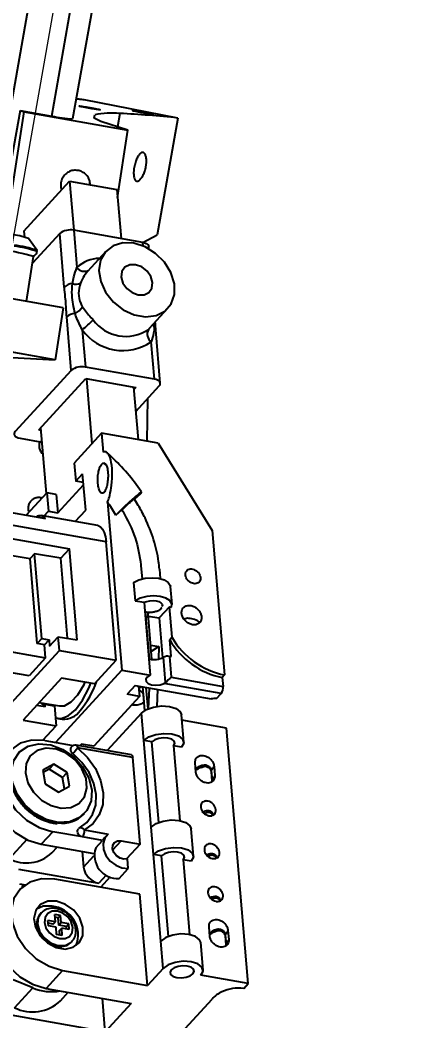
# Model space of a CAD drawing. Header units: millimetres. Extents: x -294 to 2792, y 5 to 1659.
# Drawn here: x 2332.6 to 2369.1, y 809.3 to 904.5 of the extents above; entities that cross this region are included whole.
import ezdxf

# ---------------------------------------------------------------- set-up
doc = ezdxf.new("R2010")
doc.units = ezdxf.units.MM
doc.layers.get('0').update_dxf_attribs({"lineweight": 18})
doc.styles.get("Standard").update_dxf_attribs({"font": 'txt.shx'})
doc.dimstyles.new('ISO-25', dxfattribs={"dimtxt": 2.5, "dimasz": 2.5, "dimexe": 1.25, "dimexo": 0.625, "dimtad": 1, "dimtxsty": 'Standard', "dimcen": 2.5, "dimdle": 5, "dimadec": 0, "dimazin": 0, "dimtfac": 1, "dimtmove": 0, "dimatfit": 3, "dimfxl": 1, "dimarcsym": 0})

# ---------------------------------------------------------------- blocks, each defined once
blk = doc.blocks.new('*X11')
for points in [[(2253.221, 1111.43), (2254.388, 1111.224), (2254.422, 1114.829)], [(2188.224, 742.813), (2189.391, 742.607), (2188.19, 739.208)]]:
    blk.add_hatch(color=0).paths.add_polyline_path(points, flags=0)
at = {"color": 0, "lineweight": -2}
for p, q in [((2368.147, 1094.776), (2253.437, 1115.003)), ((2253.804, 1111.327), (2221.935, 930.584)), ((2188.807, 742.71), (2220.677, 923.453)), ((2301.915, 719.156), (2187.205, 739.382))]:
    blk.add_line(p, q, dxfattribs=at)
at = {"color": 0, "insert": (2221.306, 927.019), "char_height": 3.5, "width": 23.5, "attachment_point": 5}
blk.add_mtext('381,42', dxfattribs=at)

msp = doc.modelspace()

# ---------------------------------------------------------------- linework, layer by layer
at = {"color": 1}
msp.add_line((2302.9, 718.98), (2362.099, 1054.718), dxfattribs=at)
at = {"color": 7, "linetype": 'Continuous', "lineweight": 25}
for p, q in [((2333.737, 907.842), (2330.093, 887.175)), ((2335.594, 895.338), (2337.677, 907.147)), ((2339.659, 906.874), (2337.577, 895.064)), ((2347.576, 895.15), (2338.678, 896.879)), ((2332.582, 895.869), (2331.003, 887.015)), ((2331.189, 884.171), (2332.983, 895.739)), ((2332.582, 895.869), (2332.983, 895.739)), ((2332.582, 895.869), (2335.594, 895.338)), ((2332.983, 895.739), (2342.831, 894.003)), ((2339.622, 895.146), (2339.676, 895.454)), ((2342.049, 895.588), (2341.827, 894.328)), ((2340.26, 894.836), (2339.622, 895.146)), ((2342.831, 894.003), (2340.26, 894.836)), ((2347.576, 895.15), (2345.617, 884.037)), ((2341.839, 887.605), (2342.831, 894.003)), ((2332.95, 884.415), (2337.284, 889.15)), ((2337.284, 889.15), (2337.679, 884.486)), ((2337.284, 889.15), (2341.775, 888.362)), ((2341.775, 888.362), (2342.17, 883.699)), ((2332.95, 884.415), (2333, 883.823)), ((2336.348, 884.17), (2333.768, 881.352)), ((2336.779, 879.089), (2336.348, 884.17)), ((2337.679, 884.486), (2337.979, 880.948)), ((2344.236, 883.336), (2337.679, 884.486)), ((2344.239, 883.336), (2345.617, 884.037)), ((2334.205, 882.565), (2333.37, 883.703)), ((2344.266, 882.988), (2344.236, 883.336)), ((2344.819, 882.718), (2344.8, 882.947)), ((2333.205, 877.72), (2333.869, 882.002)), ((2334.192, 882.458), (2334.207, 882.556)), ((2340.725, 882.48), (2338.977, 880.57)), ((2336.677, 877.111), (2331.287, 878.056)), ((2336.677, 877.111), (2335.911, 872.175)), ((2337.45, 871.171), (2337.019, 876.253)), ((2344.878, 875.169), (2346.626, 877.078)), ((2345.325, 875.656), (2345.323, 875.26)), ((2338.482, 875.025), (2338.782, 871.487)), ((2344.766, 875.056), (2344.86, 875.184)), ((2345.902, 869.948), (2345.471, 875.03)), ((2345.339, 870.337), (2345.039, 873.875)), ((2335.911, 872.175), (2330.522, 873.12)), ((2331.791, 872.407), (2335.911, 872.175)), ((2345.339, 870.337), (2338.782, 871.487)), ((2337.45, 871.171), (2332.12, 865.348)), ((2334.35, 865.506), (2338.813, 870.383)), ((2338.813, 870.383), (2343.574, 869.548)), ((2338.876, 870.372), (2339.4, 864.193)), ((2343.367, 869.584), (2343.79, 864.594)), ((2343.574, 869.548), (2343.387, 869.344)), ((2343.564, 867.259), (2345.803, 869.706)), ((2344.683, 868.482), (2344.621, 864.449)), ((2334.536, 865.71), (2335.066, 859.459)), ((2334.556, 865.47), (2334.35, 865.506)), ((2340.323, 865.202), (2337.723, 862.362)), ((2340.323, 865.202), (2340.476, 863.4)), ((2345.712, 864.257), (2340.323, 865.202)), ((2332.585, 864.717), (2334.651, 864.354)), ((2345.712, 864.257), (2350.84, 855.965)), ((2337.723, 862.362), (2337.87, 860.629)), ((2340.819, 862.12), (2340.562, 862.382)), ((2340.565, 862.351), (2340.566, 862.34)), ((2337.87, 860.629), (2338.52, 861.339)), ((2338.814, 857.872), (2338.52, 861.339)), ((2336.168, 857.63), (2338.608, 860.296)), ((2338.591, 860.502), (2337.87, 860.629)), ((2335.123, 859.521), (2333.178, 857.396)), ((2335.123, 859.521), (2335.27, 857.788)), ((2336.021, 859.363), (2335.123, 859.521)), ((2336.021, 859.363), (2336.168, 857.63)), ((2343.443, 858.931), (2344.016, 859.424)), ((2324.214, 858.968), (2334.993, 857.078)), ((2340.879, 858.646), (2342.234, 842.671)), ((2343.807, 858.343), (2343.443, 858.931)), ((2340.756, 854.882), (2322.805, 858.03)), ((2339.974, 856.416), (2334.585, 857.362)), ((2334.839, 857.317), (2335.27, 857.788)), ((2335.27, 857.788), (2336.168, 857.63)), ((2337.826, 856.793), (2338.814, 857.872)), ((2341.68, 857.416), (2342.262, 857.916)), ((2342.262, 857.916), (2342.33, 857.802)), ((2322.901, 856.733), (2337.273, 854.212)), ((2321.645, 855.36), (2333.53, 853.275)), ((2350.84, 855.965), (2352.005, 842.22)), ((2341.711, 843.616), (2340.756, 854.882)), ((2333.963, 853.749), (2333.53, 853.275)), ((2336.45, 853.313), (2333.963, 853.749)), ((2334.648, 845.675), (2333.963, 853.749)), ((2336.45, 853.313), (2337.273, 854.212)), ((2338.008, 845.546), (2337.273, 854.212)), ((2334.215, 845.202), (2333.53, 853.275)), ((2337.095, 845.706), (2336.45, 853.313)), ((2344.057, 852.684), (2344.065, 852.594)), ((2344.065, 852.594), (2344.17, 851.351)), ((2345.825, 852.285), (2345.901, 851.384)), ((2343.352, 851.012), (2343.499, 849.278)), ((2347.015, 848.906), (2346.868, 850.639)), ((2343.499, 849.278), (2344.359, 849.128)), ((2344.359, 849.128), (2344.395, 848.694)), ((2344.395, 848.694), (2344.946, 842.195)), ((2346.766, 848.706), (2345.791, 847.64)), ((2346.09, 848.716), (2346.119, 848.819)), ((2346.766, 848.706), (2346.978, 848.668)), ((2347.012, 845.798), (2346.766, 848.706)), ((2344.471, 847.806), (2344.521, 847.794)), ((2344.521, 847.794), (2344.484, 848.228)), ((2344.867, 843.721), (2344.521, 847.794)), ((2344.775, 847.605), (2344.738, 848.039)), ((2344.757, 847.822), (2345.791, 847.64)), ((2345.791, 847.64), (2346.111, 843.859)), ((2345.107, 843.687), (2344.775, 847.605)), ((2349.735, 847.259), (2349.708, 847.286)), ((2335.388, 844.961), (2336.211, 845.861)), ((2336.322, 844.561), (2336.211, 845.861)), ((2336.211, 845.861), (2338.008, 845.546)), ((2347.012, 845.798), (2346.795, 845.561)), ((2325.129, 845.573), (2335.01, 843.84)), ((2334.648, 845.675), (2334.215, 845.202)), ((2334.904, 845.081), (2334.215, 845.202)), ((2334.648, 845.675), (2335.338, 845.554)), ((2334.904, 845.081), (2335.338, 845.554)), ((2335.01, 843.84), (2334.904, 845.081)), ((2335.338, 845.554), (2335.388, 844.961)), ((2344.992, 845.048), (2345.773, 844.919)), ((2345.773, 844.919), (2345.042, 844.461)), ((2345.773, 844.919), (2345.729, 843.731)), ((2346.931, 843.962), (2346.795, 845.561)), ((2333.45, 842.135), (2323.569, 843.868)), ((2328.791, 836.334), (2336.322, 844.561)), ((2335.01, 843.84), (2333.45, 842.135)), ((2336.322, 844.561), (2341.711, 843.616)), ((2346.398, 841.498), (2346.194, 843.903)), ((2346.769, 843.991), (2346.938, 841.998)), ((2346.769, 843.991), (2346.931, 843.962)), ((2339.653, 841.368), (2341.711, 843.616)), ((2344.952, 843.703), (2344.951, 843.703)), ((2336.509, 841.919), (2332.867, 837.939)), ((2342.234, 842.671), (2335.956, 835.812)), ((2339.653, 841.368), (2336.509, 841.919)), ((2342.234, 842.671), (2344.946, 842.195)), ((2346.938, 841.998), (2351.861, 841.134)), ((2352.005, 842.22), (2351.789, 841.983)), ((2351.789, 841.983), (2351.861, 841.134)), ((2343.504, 841.211), (2342.746, 840.383)), ((2343.504, 841.211), (2350.732, 839.944)), ((2343.831, 841.154), (2343.913, 840.178)), ((2343.845, 840.989), (2343.943, 840.971)), ((2344.072, 841.112), (2343.943, 840.971)), ((2344.433, 838.848), (2344.244, 841.082)), ((2344.53, 841.031), (2344.703, 838.988)), ((2344.83, 840.979), (2344.756, 839.01)), ((2346.273, 841.413), (2346.398, 841.498)), ((2351.681, 840.464), (2346.273, 841.413)), ((2343.913, 840.178), (2339.58, 835.443)), ((2343.913, 840.178), (2342.746, 840.383)), ((2344.356, 839.68), (2344.293, 840.425)), ((2345.621, 840.84), (2345.56, 839.228)), ((2351.247, 839.991), (2351.681, 840.464)), ((2334.973, 839.19), (2334.145, 839.335)), ((2334.399, 839.614), (2336.331, 839.275)), ((2334.973, 839.19), (2334.548, 839.588)), ((2334.953, 839.427), (2334.812, 839.541)), ((2334.973, 839.19), (2334.953, 839.427)), ((2335.851, 839.269), (2334.953, 839.427)), ((2335.71, 839.384), (2335.851, 839.269)), ((2335.851, 839.269), (2336.01, 837.388)), ((2344.112, 838.591), (2340.856, 835.034)), ((2344.333, 835.991), (2344.112, 838.591)), ((2348.122, 835.845), (2347.902, 838.445)), ((2332.867, 837.939), (2336.01, 837.388)), ((2334.757, 836.019), (2336.01, 837.388)), ((2336.124, 838.093), (2336.573, 838.014)), ((2352.196, 837.173), (2347.946, 837.919)), ((2354.254, 812.908), (2352.196, 837.173)), ((2334.949, 835.989), (2337.632, 835.518)), ((2343.156, 834.63), (2337.912, 835.55)), ((2343.286, 834.374), (2338.043, 835.294)), ((2338.412, 835.648), (2338.265, 835.488)), ((2339.58, 835.443), (2338.412, 835.648)), ((2345.031, 827.759), (2344.333, 835.991)), ((2345.096, 835.858), (2344.333, 835.991)), ((2345.745, 828.206), (2345.096, 835.858)), ((2347.162, 835.495), (2347.766, 828.377)), ((2347.926, 835.361), (2347.162, 835.495)), ((2343.984, 826.142), (2343.286, 834.374)), ((2335.783, 833.73), (2334.741, 833.178)), ((2335.35, 833.256), (2335.783, 833.73)), ((2337.051, 832.965), (2335.783, 833.73)), ((2349.277, 832.99), (2349.204, 833.857)), ((2349.254, 833.261), (2349.532, 833.496)), ((2351, 833.542), (2351.074, 832.675)), ((2334.741, 833.178), (2334.968, 831.862)), ((2335.35, 833.256), (2334.78, 832.954)), ((2336.618, 832.491), (2335.35, 833.256)), ((2336.618, 832.491), (2337.051, 832.965)), ((2336.806, 831.399), (2336.618, 832.491)), ((2337.278, 831.648), (2337.051, 832.965)), ((2350.722, 833.015), (2350.795, 832.149)), ((2350.743, 833.101), (2350.817, 832.234)), ((2334.968, 831.862), (2336.236, 831.097)), ((2336.236, 831.097), (2337.278, 831.648)), ((2338.668, 829.023), (2338.711, 829.07)), ((2345.251, 825.159), (2345.031, 827.759)), ((2335.684, 827.323), (2334.6, 826.139)), ((2338.524, 826.825), (2335.684, 827.323)), ((2340.415, 826.493), (2338.524, 826.825)), ((2338.704, 827.495), (2340.963, 827.098)), ((2340.786, 826.94), (2340.761, 826.913)), ((2349.041, 825.013), (2348.82, 827.612)), ((2333.232, 826.577), (2331.564, 824.755)), ((2334.6, 826.139), (2339.601, 825.262)), ((2335.602, 825.303), (2336.123, 825.872)), ((2339.765, 825.783), (2340.415, 826.493)), ((2341.392, 825.587), (2342.188, 826.457)), ((2342.188, 826.457), (2343.984, 826.142)), ((2343.984, 826.142), (2342.697, 824.735)), ((2338.485, 825.458), (2338.611, 823.969)), ((2338.611, 823.969), (2339.593, 825.042)), ((2342.001, 824.841), (2342.235, 824.8)), ((2342.235, 824.8), (2342.196, 824.758)), ((2345.949, 816.926), (2345.251, 825.159)), ((2346.015, 825.025), (2345.251, 825.159)), ((2346.664, 817.373), (2346.015, 825.025)), ((2342.853, 823.833), (2342.774, 824.761)), ((2348.081, 824.663), (2348.684, 817.544)), ((2348.844, 824.529), (2348.081, 824.663)), ((2332.433, 823.772), (2340.068, 822.433)), ((2340.773, 823.203), (2340.068, 822.433)), ((2341.132, 823.026), (2340.228, 822.037)), ((2341.986, 822.886), (2342.853, 823.833)), ((2332.539, 822.379), (2333.068, 822.287)), ((2332.834, 822.328), (2332.788, 822.069)), ((2332.893, 822.157), (2332.899, 822.316)), ((2343.962, 821.382), (2335.878, 822.8)), ((2344.696, 812.716), (2343.962, 821.382)), ((2336.434, 819.373), (2335.895, 819.468)), ((2335.954, 818.774), (2335.895, 819.468)), ((2336.217, 819.136), (2335.918, 819.189)), ((2336.217, 819.136), (2336.434, 819.373)), ((2336.276, 818.443), (2336.217, 819.136)), ((2336.492, 818.68), (2336.434, 819.373)), ((2335.954, 818.774), (2335.235, 818.9)), ((2335.279, 818.38), (2335.235, 818.9)), ((2335.737, 818.538), (2335.259, 818.622)), ((2335.998, 818.254), (2335.279, 818.38)), ((2335.737, 818.538), (2335.954, 818.774)), ((2336.056, 817.561), (2335.998, 818.254)), ((2336.276, 818.443), (2336.492, 818.68)), ((2336.994, 818.317), (2336.276, 818.443)), ((2336.32, 817.923), (2336.537, 818.16)), ((2337.211, 818.554), (2336.492, 818.68)), ((2336.595, 817.467), (2336.537, 818.16)), ((2337.255, 818.034), (2336.537, 818.16)), ((2336.994, 818.317), (2337.211, 818.554)), ((2337.015, 818.076), (2336.994, 818.317)), ((2337.255, 818.034), (2337.211, 818.554)), ((2350.6, 817.391), (2350.526, 818.258)), ((2336.595, 817.467), (2336.056, 817.561)), ((2336.355, 817.509), (2336.32, 817.923)), ((2350.577, 817.662), (2350.854, 817.897)), ((2351.087, 817.861), (2351.094, 817.864)), ((2352.044, 817.416), (2352.118, 816.55)), ((2352.066, 817.501), (2352.14, 816.635)), ((2352.323, 817.942), (2352.396, 817.076)), ((2346.17, 814.326), (2345.949, 816.926)), ((2349.959, 814.18), (2349.739, 816.78)), ((2346.17, 814.326), (2344.696, 812.716)), ((2336.612, 814.134), (2335.052, 812.43)), ((2336.612, 814.134), (2344.696, 812.716)), ((2354.254, 812.908), (2349.763, 813.696)), ((2333.783, 812.494), (2331.927, 813.233)), ((2332.05, 810.6), (2333.783, 812.494)), ((2335.052, 812.43), (2343.136, 811.012)), ((2353.821, 812.435), (2354.254, 812.908)), ((2336.423, 811.256), (2337.159, 812.06)), ((2340.666, 808.313), (2340.397, 811.492)), ((2343.136, 811.012), (2340.666, 808.313)), ((2347.17, 807.447), (2350.811, 811.425)), ((2341.564, 808.156), (2329.812, 810.217))]:
    msp.add_line(p, q, dxfattribs=at)
for points in [[(2343.262, 895.866), (2343.254, 895.862), (2343.345, 895.834), (2343.536, 895.79), (2343.806, 895.735), (2344.123, 895.676), (2344.453, 895.618), (2344.759, 895.569), (2345.005, 895.535), (2345.164, 895.518), (2345.218, 895.521), (2345.161, 895.543), (2345, 895.583), (2344.752, 895.635), (2344.445, 895.694), (2344.24, 895.731)], [(2343.382, 883.246), (2342.336, 883.277), (2341.409, 882.998), (2340.683, 882.433), (2340.224, 881.632), (2340.071, 880.667), (2340.238, 879.622), (2340.711, 878.592), (2341.447, 877.667), (2342.382, 876.929), (2343.431, 876.445), (2344.502, 876.257), (2345.499, 876.383), (2346.335, 876.809), (2346.934, 877.5), (2347.244, 878.393), (2347.237, 879.41), (2346.913, 880.459), (2346.302, 881.448), (2345.457, 882.288), (2344.454, 882.906), (2343.382, 883.246)], [(2344.236, 883.336), (2344.403, 883.297), (2344.547, 883.24), (2344.662, 883.169), (2344.745, 883.086), (2344.791, 882.995), (2344.8, 882.947)], [(2343.555, 881.209), (2342.997, 881.2), (2342.542, 880.974), (2342.26, 880.566), (2342.194, 880.039), (2342.353, 879.472), (2342.714, 878.952), (2343.221, 878.558), (2343.797, 878.349), (2344.355, 878.359), (2344.809, 878.584), (2345.091, 878.992), (2345.158, 879.519), (2344.999, 880.086), (2344.638, 880.606), (2344.131, 881.001), (2343.555, 881.209)], [(2345.803, 869.706), (2345.871, 869.802), (2345.901, 869.899), (2345.893, 869.996), (2345.847, 870.087), (2345.765, 870.17), (2345.649, 870.241), (2345.506, 870.297), (2345.339, 870.337)], [(2332.12, 865.348), (2332.052, 865.252), (2332.022, 865.155), (2332.03, 865.058), (2332.076, 864.967), (2332.159, 864.884), (2332.274, 864.813), (2332.418, 864.757), (2332.585, 864.717)], [(2339.974, 856.416), (2339.995, 856.412), (2340.219, 856.304), (2340.414, 856.087), (2340.572, 855.769), (2340.688, 855.362), (2340.756, 854.882)], [(2343.352, 851.012), (2343.851, 851.254), (2344.46, 851.411), (2345.114, 851.468), (2345.742, 851.417), (2346.276, 851.264), (2346.66, 851.025), (2346.852, 850.727), (2346.868, 850.639)], [(2346.978, 848.668), (2346.999, 848.994), (2346.807, 849.292), (2346.423, 849.531), (2345.889, 849.684), (2345.261, 849.735), (2344.607, 849.678), (2343.998, 849.52), (2343.499, 849.278)], [(2344.359, 849.128), (2344.62, 849.217), (2344.913, 849.271), (2345.213, 849.285), (2345.499, 849.257), (2345.749, 849.191), (2345.944, 849.09), (2346.071, 848.963), (2346.119, 848.819)], [(2344.484, 848.228), (2344.562, 848.206), (2344.627, 848.177), (2344.679, 848.142), (2344.716, 848.101), (2344.735, 848.057), (2344.738, 848.038)], [(2344.521, 847.794), (2344.598, 847.773), (2344.664, 847.744), (2344.716, 847.708), (2344.753, 847.668), (2344.772, 847.623), (2344.775, 847.605)], [(2344.946, 842.195), (2344.663, 842.018), (2344.523, 841.808), (2344.549, 841.598), (2344.736, 841.419), (2345.056, 841.298), (2345.461, 841.255), (2345.888, 841.295), (2346.273, 841.413)], [(2335.947, 838.138), (2336.48, 838.084), (2337.16, 838.336), (2337.848, 838.921), (2338.51, 839.811), (2339.113, 840.96), (2339.31, 841.428)], [(2336.331, 839.275), (2336.804, 839.303), (2337.441, 839.657), (2338.071, 840.345), (2338.655, 841.325), (2338.751, 841.526)], [(2344.112, 838.591), (2344.581, 838.93), (2345.251, 839.169), (2346.022, 839.272), (2346.776, 839.223), (2347.397, 839.03), (2347.792, 838.723), (2347.902, 838.445)], [(2344.333, 835.991), (2344.801, 836.33), (2345.472, 836.569), (2346.243, 836.672), (2346.996, 836.623), (2347.618, 836.431), (2348.012, 836.123), (2348.121, 835.748), (2347.926, 835.361)], [(2347.162, 835.495), (2347.274, 835.717), (2347.212, 835.933), (2346.985, 836.11), (2346.628, 836.221), (2346.194, 836.249), (2345.751, 836.189), (2345.366, 836.052), (2345.096, 835.858)], [(2334.949, 835.989), (2333.698, 836.035), (2332.579, 835.727), (2331.681, 835.089), (2331.078, 834.172), (2330.818, 833.052), (2330.923, 831.819), (2331.384, 830.572), (2332.163, 829.413), (2333.197, 828.436), (2334.403, 827.72), (2335.684, 827.323)], [(2336.217, 828.213), (2335.076, 828.481), (2333.979, 829.057), (2333.024, 829.888), (2332.295, 830.903), (2331.859, 832.009), (2331.752, 833.109), (2331.985, 834.105), (2332.538, 834.909), (2333.36, 835.449), (2334.379, 835.677), (2335.505, 835.573), (2336.637, 835.147), (2337.675, 834.435), (2338.526, 833.502), (2339.115, 832.429), (2339.39, 831.314), (2339.326, 830.254), (2338.928, 829.343), (2338.233, 828.664), (2337.302, 828.275), (2336.217, 828.213)], [(2336.5, 829.563), (2337.411, 829.631), (2338.17, 830), (2338.695, 830.631), (2338.929, 831.455), (2338.847, 832.383), (2338.457, 833.314), (2337.802, 834.148), (2336.953, 834.793), (2336.001, 835.181), (2335.051, 835.268), (2334.204, 835.047), (2333.553, 834.54), (2333.168, 833.802), (2333.091, 832.914), (2333.331, 831.972), (2333.86, 831.077), (2334.623, 830.328), (2335.536, 829.804), (2336.5, 829.563)], [(2337.912, 835.55), (2337.916, 835.549), (2337.953, 835.531), (2337.986, 835.495), (2338.012, 835.442), (2338.031, 835.374), (2338.043, 835.294)], [(2338.043, 835.294), (2338.985, 834.378), (2339.731, 833.321), (2340.236, 832.182), (2340.473, 831.026), (2340.428, 829.92), (2340.103, 828.926), (2339.517, 828.102), (2338.704, 827.495)], [(2338.199, 827.658), (2338.938, 828.21), (2339.471, 828.959), (2339.766, 829.862), (2339.807, 830.868), (2339.592, 831.919), (2339.132, 832.954), (2338.455, 833.916), (2337.598, 834.748)], [(2343.156, 834.63), (2343.159, 834.63), (2343.197, 834.612), (2343.229, 834.575), (2343.256, 834.522), (2343.275, 834.454), (2343.286, 834.374)], [(2330.545, 833.848), (2329.995, 832.989), (2329.735, 831.868), (2329.84, 830.635), (2330.3, 829.389), (2331.079, 828.23), (2332.114, 827.253), (2333.32, 826.536), (2334.6, 826.139)], [(2350.743, 833.101), (2350.722, 833.041), (2350.722, 833.015)], [(2350.817, 832.234), (2350.795, 832.174), (2350.795, 832.149)], [(2338.252, 827.699), (2338.304, 827.718), (2338.368, 827.722), (2338.437, 827.708), (2338.507, 827.677), (2338.577, 827.63), (2338.644, 827.568), (2338.704, 827.495)], [(2345.031, 827.759), (2345.499, 828.097), (2346.17, 828.336), (2346.941, 828.439), (2347.694, 828.39), (2348.316, 828.198), (2348.711, 827.89), (2348.82, 827.612)], [(2338.524, 826.825), (2338.383, 826.87), (2338.252, 826.955), (2338.144, 827.069), (2338.07, 827.202), (2338.038, 827.341), (2338.05, 827.471), (2338.106, 827.58), (2338.118, 827.595)], [(2340.963, 827.098), (2340.625, 826.717), (2340.468, 826.211), (2340.509, 825.636), (2340.743, 825.056), (2341.146, 824.535), (2341.671, 824.131), (2342.262, 823.888), (2342.853, 823.833)], [(2342.774, 824.761), (2342.439, 824.711), (2342.074, 824.805), (2341.74, 825.027), (2341.492, 825.342), (2341.369, 825.697), (2341.392, 826.034), (2341.558, 826.299), (2341.838, 826.448), (2342.188, 826.457)], [(2345.251, 825.159), (2345.72, 825.497), (2346.39, 825.736), (2347.161, 825.839), (2347.915, 825.791), (2348.536, 825.598), (2348.931, 825.29), (2349.039, 824.915), (2348.844, 824.529)], [(2348.081, 824.663), (2348.193, 824.885), (2348.131, 825.101), (2347.904, 825.277), (2347.546, 825.388), (2347.113, 825.416), (2346.67, 825.357), (2346.284, 825.219), (2346.015, 825.025)], [(2335.878, 822.8), (2334.627, 822.847), (2333.508, 822.538), (2332.61, 821.9), (2332.007, 820.984), (2331.747, 819.863), (2331.852, 818.63), (2332.312, 817.384), (2333.091, 816.225), (2334.126, 815.248), (2335.332, 814.531), (2336.612, 814.134)], [(2330.997, 820.139), (2330.447, 819.279), (2330.187, 818.159), (2330.292, 816.926), (2330.752, 815.679), (2331.531, 814.52), (2332.566, 813.543), (2333.772, 812.827), (2335.052, 812.43)], [(2336.054, 820.72), (2335.223, 820.716), (2334.531, 820.408), (2334.069, 819.838), (2333.902, 819.083), (2334.051, 818.244), (2334.496, 817.436), (2335.178, 816.767), (2336.004, 816.328), (2336.862, 816.177), (2337.637, 816.336), (2338.224, 816.782), (2338.544, 817.457), (2338.553, 818.267), (2338.25, 819.105), (2337.677, 819.856), (2336.911, 820.42), (2336.054, 820.72)], [(2335.621, 820.247), (2334.79, 820.243), (2334.135, 819.963)], [(2334.576, 819.605), (2334.312, 819.185), (2334.232, 818.545), (2334.425, 817.858), (2334.862, 817.228), (2335.477, 816.75), (2336.175, 816.497), (2336.852, 816.509), (2337.403, 816.782), (2337.543, 816.925)], [(2336.135, 819.767), (2335.628, 819.759), (2335.214, 819.553), (2334.958, 819.183), (2334.898, 818.703), (2335.042, 818.188), (2335.37, 817.715), (2335.831, 817.357), (2336.355, 817.167), (2336.862, 817.176), (2337.276, 817.381), (2337.532, 817.751), (2337.592, 818.231), (2337.448, 818.746), (2337.12, 819.219), (2336.659, 819.578), (2336.135, 819.767)], [(2349.739, 816.78), (2349.629, 817.058), (2349.234, 817.365), (2348.613, 817.558), (2347.859, 817.606), (2347.088, 817.503), (2346.418, 817.264), (2345.949, 816.926)], [(2352.066, 817.501), (2352.045, 817.442), (2352.044, 817.416)], [(2352.14, 816.635), (2352.118, 816.575), (2352.118, 816.55)], [(2349.763, 813.696), (2349.958, 814.082), (2349.849, 814.458), (2349.454, 814.765), (2348.833, 814.958), (2348.08, 815.006), (2347.309, 814.903), (2346.638, 814.664), (2346.17, 814.326)], [(2347.468, 813.467), (2347.901, 813.439), (2348.344, 813.498), (2348.73, 813.635), (2348.999, 813.83), (2349.111, 814.052), (2349.049, 814.268), (2348.822, 814.445), (2348.465, 814.555), (2348.031, 814.583), (2347.588, 814.524), (2347.203, 814.387), (2346.933, 814.192), (2346.821, 813.97), (2346.883, 813.754), (2347.111, 813.577), (2347.468, 813.467)]]:
    msp.add_lwpolyline(points, dxfattribs=at)
for centre, radius, start, end in [((2338.413, 908.447), 13.408, 257.86591, 266.42624), ((2341.264, 888.412), 7.219, 83.75472, 102.70196), ((2337.745, 806.3), 89.392, 83.68617, 87.24034), ((2331.114, 877.623), 6.485, 69.63879, 84.67644), ((2337.348, 882.92), 1.601, 78.04973, 128.64467), ((2324.016, 844.347), 38.922, 75.33699, 84.02952), ((2331.175, 874.363), 8.639, 69.55723, 84.34969), ((2331.19, 874.462), 8.639, 69.55723, 84.34969), ((2340.226, 878.456), 3.356, 91.95708, 132.03404), ((2338.694, 881.463), 0.88, 215.77585, 294.78735), ((2337.647, 878.109), 1.309, 93.813, 131.54905), ((2337.877, 880.332), 0.97, 250.91669, 296.87858), ((2337.105, 878.088), 1.661, 294.73042, 327.60474), ((2337.887, 875.273), 1.309, 93.813, 131.54905), ((2332.101, 883.04), 10.244, 308.52351, 316.40624), ((2342.618, 878.225), 3.828, 215.97957, 304.12578), ((2345.897, 875.698), 0.722, 194.53801, 217.37256), ((2345.155, 874.989), 0.318, 7.32635, 58.2622), ((2342.354, 877.837), 4.785, 215.97957, 304.12578), ((2345.588, 874.624), 0.929, 152.26931, 233.72837), ((2338.45, 869.921), 1.601, 78.04973, 128.64467), ((2328.199, 848.95), 18.227, 46.44803, 47.27647), ((2329.963, 850.661), 13.525, 29.963, 36.18626), ((2334.477, 856.75), 0.611, 32.48101, 127.62433), ((2353.481, 849.553), 7.48, 210.1371, 258.61884), ((2353.265, 849.317), 7.48, 210.1371, 258.61884), ((2345.275, 845.679), 2, 258.22574, 297.35815), ((2346.612, 843.095), 0.909, 80.01585, 117.3559), ((2331.454, 844.531), 8.898, 320.26647, 340.64555), ((2350.879, 841.039), 0.986, 324.37788, 5.55816), ((2351.356, 835.956), 4.037, 91.54761, 98.89274), ((2336.711, 839.934), 1.924, 265.87843, 325.46656), ((2337.832, 835.138), 0.455, 145.54564, 238.99313), ((2337.826, 835.057), 0.5, 80.05267, 137.53251), ((2331.727, 839.986), 7.867, 318.26263, 323.3931), ((2349.68, 833.687), 0.242, 232.07055, 291.68042), ((2336.76, 833.235), 5.103, 192.13867, 263.40396), ((2336.576, 831.052), 2.914, 262.07639, 315.88365), ((2350.051, 829.306), 0.198, 262.9146, 294.05539), ((2338.487, 827.258), 0.5, 118.06987, 137.53251), ((2337.722, 827.399), 0.986, 324.37788, 5.55816), ((2341.842, 825.075), 2.194, 161.17921, 273.77471), ((2333.195, 827.887), 3.531, 242.50271, 312.97534), ((2350.396, 825.236), 0.201, 259.14511, 293.904), ((2340.407, 824.214), 1.813, 187.76232, 259.22745), ((2335.318, 817.481), 2.783, 339.31248, 83.75914), ((2350.741, 821.162), 0.201, 259.14511, 293.904), ((2351.004, 818.089), 0.243, 232.18309, 290.204), ((2337.172, 816.935), 9.971, 197.15282, 246.9905), ((2335.587, 816.671), 4.55, 246.63885, 280.25492), ((2353.331, 808.777), 3.691, 82.37588, 115.55914), ((2353.244, 809.086), 3.375, 116.4988, 136.13338), ((2333.764, 814.079), 3.878, 243.77031, 313.29271)]:
    msp.add_arc(centre, radius, start, end, dxfattribs=at)
msp.add_ellipse((2346.722, 841.761), major_axis=(-0.465, -0.426), ratio=0.052307, start_param=4.18079, end_param=5.433762, dxfattribs=at)
for points, knots in [([(2338.678, 896.879), (2338.533, 896.894), (2338.273, 896.921), (2338.021, 896.946), (2337.911, 896.957)], [0, 0, 0, 0, 0.431973, 0.7715574, 0.7715574, 0.7715574, 0.7715574]), ([(2339.199, 896.15), (2339.088, 896.169), (2338.866, 896.207), (2338.57, 896.253), (2338.345, 896.283), (2338.215, 896.294), (2338.195, 896.284), (2338.287, 896.255), (2338.482, 896.21), (2338.756, 896.154), (2339.08, 896.094), (2339.417, 896.035), (2339.728, 895.986), (2339.979, 895.95), (2340.141, 895.933), (2340.196, 895.936), (2340.138, 895.959), (2339.973, 895.999), (2339.721, 896.053), (2339.447, 896.105), (2339.268, 896.137), (2339.199, 896.15)], [0, 0, 0, 0, 0.215164, 0.430328, 0.645492, 0.860656, 1.07582, 1.290984, 1.506148, 1.721312, 1.936476, 2.15164, 2.366804, 2.581968, 2.797132, 3.012296, 3.22746, 3.442624, 3.657789, 3.872953, 4.00762, 4.00762, 4.00762, 4.00762]), ([(2343.439, 890.563), (2343.479, 890.729), (2343.556, 891.049), (2343.733, 891.454), (2343.926, 891.742), (2344.124, 891.893), (2344.307, 891.894), (2344.459, 891.743), (2344.562, 891.446), (2344.596, 891.03), (2344.55, 890.558), (2344.436, 890.106), (2344.275, 889.716), (2344.083, 889.405), (2343.87, 889.189), (2343.665, 889.127), (2343.502, 889.236), (2343.397, 889.489), (2343.358, 889.86), (2343.381, 890.241), (2343.424, 890.48), (2343.439, 890.563)], [0, 0, 0, 0, 0.367455, 0.702807, 1.034614, 1.365954, 1.698879, 2.043092, 2.406644, 2.77467, 3.128951, 3.454615, 3.764737, 4.085789, 4.43242, 4.802838, 5.148088, 5.489409, 5.83507, 6.181649, 6.363767, 6.363767, 6.363767, 6.363767]), ([(2338.093, 890.171), (2337.936, 890.184), (2337.62, 890.208), (2337.166, 890.043), (2336.791, 889.749), (2336.532, 889.343), (2336.435, 888.881), (2336.444, 888.525), (2336.527, 888.361), (2336.54, 888.337)], [0, 0, 0, 0, 0.471563, 0.943126, 1.41469, 1.886253, 2.357816, 2.829379, 2.910245, 2.910245, 2.910245, 2.910245]), ([(2339.249, 888.805), (2339.233, 888.96), (2339.202, 889.271), (2338.96, 889.687), (2338.604, 890.004), (2338.288, 890.134), (2338.114, 890.168), (2338.093, 890.171)], [0, 0, 0, 0, 0.463748, 0.935081, 1.406415, 1.877748, 1.939893, 1.939893, 1.939893, 1.939893]), ([(2333.787, 882.035), (2333.817, 882.042), (2333.875, 882.055), (2334.007, 882.127), (2334.122, 882.254), (2334.19, 882.381), (2334.188, 882.456), (2334.188, 882.468)], [0, 0, 0, 0, 0.1459273, 0.2856996, 0.4397797, 0.6037979, 0.6328281, 0.6328281, 0.6328281, 0.6328281]), ([(2337.56, 879.415), (2337.597, 879.634), (2337.689, 880.179), (2337.871, 880.66), (2337.979, 880.948)], [0, 0, 0, 0, 0.639462, 1.592971, 1.592971, 1.592971, 1.592971]), ([(2338.995, 880.555), (2338.845, 880.385), (2338.573, 880.076), (2338.395, 879.656), (2338.315, 879.467)], [0, 0, 0, 0, 0.712674, 1.291867, 1.291867, 1.291867, 1.291867]), ([(2337.019, 876.253), (2337.012, 876.353), (2336.97, 876.913), (2336.935, 877.805), (2336.824, 878.607), (2336.787, 878.995), (2336.779, 879.089)], [0, 0, 0, 0, 0.299218, 1.666699, 2.562169, 2.846906, 2.846906, 2.846906, 2.846906]), ([(2337.8, 876.579), (2337.671, 877.16), (2337.459, 878.108), (2337.532, 879.05), (2337.56, 879.415)], [0, 0, 0, 0, 1.752376, 2.861821, 2.861821, 2.861821, 2.861821]), ([(2338.315, 879.467), (2338.232, 879.143), (2338.063, 878.488), (2338.23, 877.699), (2338.448, 877.305), (2338.508, 877.198)], [0, 0, 0, 0, 0.979991, 1.979007, 2.35366, 2.35366, 2.35366, 2.35366]), ([(2338.508, 877.198), (2338.759, 876.871), (2339.068, 876.47), (2339.449, 876.053), (2339.52, 875.976)], [0, 0, 0, 0, 1.292727, 1.587551, 1.587551, 1.587551, 1.587551]), ([(2338.482, 875.025), (2338.434, 875.117), (2338.158, 875.645), (2337.962, 876.157), (2337.8, 876.579)], [0, 0, 0, 0, 0.295323, 1.69785, 1.69785, 1.69785, 1.69785]), ([(2345.323, 875.26), (2345.311, 875.069), (2345.283, 874.595), (2345.13, 874.145), (2345.039, 873.875)], [0, 0, 0, 0, 0.569917, 1.419728, 1.419728, 1.419728, 1.419728]), ([(2345.473, 875.033), (2345.469, 875.066), (2345.446, 875.292), (2345.434, 875.547), (2345.425, 875.766)], [0, 0, 0, 0, 0.1048388, 0.7337916, 0.7337916, 0.7337916, 0.7337916]), ([(2334.478, 864.385), (2334.474, 864.378), (2334.409, 864.278), (2334.377, 864.036), (2334.408, 863.703), (2334.539, 863.413), (2334.685, 863.284), (2334.746, 863.229)], [0, 0, 0, 0, 0.022727, 0.359729, 0.696732, 1.033734, 1.280742, 1.280742, 1.280742, 1.280742]), ([(2340.879, 858.646), (2340.893, 858.676), (2340.979, 858.868), (2341.143, 859.396), (2341.311, 860.368), (2341.366, 861.564), (2341.246, 862.592), (2341.042, 863.108), (2340.851, 863.35), (2340.686, 863.455), (2340.535, 863.416), (2340.476, 863.4)], [0, 0, 0, 0, 0.089858, 0.57387, 1.342019, 2.415316, 3.495293, 4.205024, 4.407652, 4.917095, 5.245284, 5.245284, 5.245284, 5.245284]), ([(2344.117, 859.581), (2344.103, 859.604), (2343.714, 860.235), (2342.793, 861.398), (2341.677, 862.601), (2340.993, 863.201), (2340.857, 863.32)], [0, 0, 0, 0, 0.082984, 2.258625, 4.436126, 4.97699, 4.97699, 4.97699, 4.97699]), ([(2340.766, 859.975), (2340.737, 859.894), (2340.677, 859.733), (2340.562, 859.564), (2340.446, 859.485), (2340.32, 859.488), (2340.174, 859.62), (2340.041, 859.938), (2339.953, 860.441), (2339.95, 861.009), (2340.025, 861.529), (2340.128, 861.893), (2340.25, 862.153), (2340.38, 862.311), (2340.488, 862.361), (2340.546, 862.353), (2340.565, 862.351)], [0, 0, 0, 0, 0.204764, 0.410847, 0.597891, 0.784491, 1.083868, 1.51827, 1.967183, 2.498975, 2.850412, 3.124618, 3.351197, 3.578635, 3.787136, 3.89341, 3.89341, 3.89341, 3.89341]), ([(2340.566, 862.34), (2340.578, 862.337), (2340.647, 862.317), (2340.768, 862.182), (2340.892, 861.821), (2340.951, 861.269), (2340.921, 860.673), (2340.843, 860.228), (2340.783, 860.031), (2340.766, 859.975)], [0, 0, 0, 0, 0.074169, 0.426353, 0.865166, 1.418985, 1.978081, 2.350387, 2.496826, 2.496826, 2.496826, 2.496826]), ([(2334.664, 859.02), (2334.617, 859.035), (2334.463, 859.085), (2334.181, 859.08), (2333.859, 858.971), (2333.59, 858.759), (2333.406, 858.469), (2333.334, 858.139), (2333.349, 857.861), (2333.422, 857.723), (2333.443, 857.685)], [0, 0, 0, 0, 0.149495, 0.48629, 0.823085, 1.15988, 1.496676, 1.833471, 2.170266, 2.300767, 2.300767, 2.300767, 2.300767]), ([(2344.016, 859.424), (2344.061, 859.484), (2344.152, 859.604), (2344.08, 859.592), (2343.861, 859.435), (2343.497, 859.133), (2343.026, 858.715), (2342.503, 858.229), (2342.031, 857.772), (2341.784, 857.521), (2341.68, 857.416)], [0, 0, 0, 0, 0.431541, 0.862956, 1.301215, 1.751304, 2.212069, 2.677205, 3.135724, 3.466966, 3.466966, 3.466966, 3.466966]), ([(2342.262, 857.916), (2342.349, 858.001), (2342.521, 858.17), (2342.802, 858.433), (2343.065, 858.668), (2343.282, 858.852), (2343.422, 858.956), (2343.462, 858.968), (2343.448, 858.94), (2343.443, 858.931)], [0, 0, 0, 0, 0.245646, 0.491172, 0.743221, 1.000891, 1.258701, 1.511587, 1.613603, 1.613603, 1.613603, 1.613603]), ([(2345.825, 852.285), (2345.799, 852.528), (2345.703, 853.453), (2345.311, 855.088), (2344.62, 856.882), (2344.029, 857.944), (2343.807, 858.343)], [0, 0, 0, 0, 0.774144, 2.950324, 5.126183, 6.435657, 6.435657, 6.435657, 6.435657]), ([(2349.718, 851.475), (2349.703, 851.554), (2349.674, 851.713), (2349.533, 851.942), (2349.337, 852.132), (2349.102, 852.262), (2348.855, 852.317), (2348.625, 852.292), (2348.437, 852.189), (2348.312, 852.019), (2348.265, 851.803), (2348.301, 851.563), (2348.415, 851.328), (2348.596, 851.123), (2348.821, 850.973), (2349.067, 850.893), (2349.306, 850.893), (2349.51, 850.972), (2349.655, 851.123), (2349.722, 851.302), (2349.719, 851.426), (2349.718, 851.475)], [0, 0, 0, 0, 0.239163, 0.478326, 0.717478, 0.956608, 1.195717, 1.434816, 1.673919, 1.913041, 2.152185, 2.391348, 2.630516, 2.869674, 3.108811, 3.347926, 3.587026, 3.826127, 4.065242, 4.304379, 4.454069, 4.454069, 4.454069, 4.454069]), ([(2344.484, 848.228), (2344.598, 848.21), (2344.744, 848.187), (2345.024, 848.188), (2345.31, 848.219), (2345.649, 848.318), (2345.927, 848.464), (2346.023, 848.584), (2346.07, 848.644)], [0, 0, 0, 0, 0.3246, 0.418664, 0.743264, 1.067864, 1.392464, 1.717064, 1.717064, 1.717064, 1.717064]), ([(2349.811, 847.744), (2349.792, 847.849), (2349.754, 848.057), (2349.568, 848.358), (2349.311, 848.607), (2349.002, 848.778), (2348.679, 848.851), (2348.377, 848.817), (2348.13, 848.682), (2347.966, 848.459), (2347.904, 848.175), (2347.951, 847.861), (2348.101, 847.552), (2348.338, 847.283), (2348.634, 847.086), (2348.957, 846.981), (2349.27, 846.981), (2349.538, 847.085), (2349.729, 847.283), (2349.816, 847.517), (2349.813, 847.681), (2349.811, 847.744)], [0, 0, 0, 0, 0.313878, 0.627757, 0.941635, 1.255514, 1.569392, 1.883271, 2.197149, 2.511028, 2.824906, 3.138785, 3.452663, 3.766541, 4.08042, 4.394298, 4.708177, 5.022055, 5.335934, 5.649812, 5.846264, 5.846264, 5.846264, 5.846264]), ([(2349.684, 847.223), (2349.555, 847.303), (2349.252, 847.492), (2348.76, 847.603), (2348.359, 847.619), (2348.19, 847.538), (2348.15, 847.519)], [0, 0, 0, 0, 0.417597, 0.980876, 1.474151, 1.626578, 1.626578, 1.626578, 1.626578]), ([(2343.928, 840.783), (2344.029, 840.702), (2344.164, 840.594), (2344.267, 840.459), (2344.293, 840.425)], [0, 0, 0, 0, 0.3838214, 0.5122262, 0.5122262, 0.5122262, 0.5122262]), ([(2344.356, 839.68), (2344.344, 839.666), (2344.269, 839.569), (2344.032, 839.413), (2343.634, 839.309), (2343.316, 839.354), (2343.177, 839.373)], [0, 0, 0, 0, 0.060219, 0.398041, 0.894629, 1.279354, 1.279354, 1.279354, 1.279354]), ([(2349.204, 833.857), (2349.205, 833.952), (2349.209, 834.144), (2349.342, 834.376), (2349.553, 834.533), (2349.828, 834.596), (2350.134, 834.558), (2350.436, 834.423), (2350.7, 834.206), (2350.896, 833.933), (2350.981, 833.7), (2350.997, 833.572), (2351, 833.542)], [0, 0, 0, 0, 0.298896, 0.597791, 0.896687, 1.195582, 1.494478, 1.793373, 2.092269, 2.391164, 2.69006, 2.783727, 2.783727, 2.783727, 2.783727]), ([(2349.356, 833.193), (2349.435, 833.263), (2349.554, 833.368), (2349.713, 833.433), (2349.767, 833.454)], [0, 0, 0, 0, 0.3246422, 0.4902773, 0.4902773, 0.4902773, 0.4902773]), ([(2349.532, 833.496), (2349.663, 833.565), (2349.876, 833.677), (2350.227, 833.69), (2350.495, 833.583), (2350.682, 833.371), (2350.736, 833.192), (2350.743, 833.101), (2350.743, 833.101)], [0, 0, 0, 0, 0.476924, 0.770611, 1.041222, 1.301896, 1.557149, 1.557198, 1.557198, 1.557198, 1.557198]), ([(2349.778, 833.434), (2349.889, 833.484), (2350.093, 833.577), (2350.445, 833.497), (2350.662, 833.263), (2350.713, 833.117), (2350.721, 833.016), (2350.722, 833.015)], [0, 0, 0, 0, 0.368449, 0.680696, 0.994453, 1.236221, 1.239894, 1.239894, 1.239894, 1.239894]), ([(2351, 833.542), (2350.953, 833.459), (2350.87, 833.312), (2350.782, 833.165), (2350.743, 833.101)], [0, 0, 0, 0, 0.2857668, 0.5102566, 0.5102566, 0.5102566, 0.5102566]), ([(2351.074, 832.675), (2351.072, 832.579), (2351.069, 832.388), (2350.936, 832.156), (2350.724, 831.998), (2350.449, 831.936), (2350.144, 831.974), (2349.842, 832.109), (2349.577, 832.325), (2349.381, 832.599), (2349.296, 832.831), (2349.281, 832.959), (2349.277, 832.99)], [0, 0, 0, 0, 0.298896, 0.597791, 0.896687, 1.195582, 1.494478, 1.793373, 2.092269, 2.391164, 2.69006, 2.783727, 2.783727, 2.783727, 2.783727]), ([(2351.074, 832.675), (2351.027, 832.592), (2350.943, 832.445), (2350.855, 832.299), (2350.817, 832.234)], [0, 0, 0, 0, 0.2857668, 0.5102566, 0.5102566, 0.5102566, 0.5102566]), ([(2331.747, 832.025), (2331.753, 831.957), (2331.792, 831.546), (2332.138, 830.788), (2332.77, 829.837), (2333.634, 829.034), (2334.637, 828.435), (2335.468, 828.19), (2335.958, 828.107), (2336.086, 828.105), (2336.102, 828.105)], [0, 0, 0, 0, 0.221254, 1.334734, 2.458649, 3.587288, 4.719422, 5.85551, 6.216319, 6.269608, 6.269608, 6.269608, 6.269608]), ([(2350.817, 832.234), (2350.817, 832.234), (2350.821, 832.183), (2350.811, 832.131), (2350.801, 832.078)], [0, 0, 0, 0, 0.0000534, 0.1566185, 0.1566185, 0.1566185, 0.1566185]), ([(2350.513, 828.846), (2350.473, 828.855), (2350.353, 828.882), (2350.153, 828.983), (2349.949, 829.164), (2349.801, 829.388), (2349.727, 829.629), (2349.735, 829.86), (2349.824, 830.054), (2349.984, 830.191), (2350.162, 830.243), (2350.356, 830.246), (2350.561, 830.199), (2350.796, 830.067), (2350.992, 829.877), (2351.128, 829.648), (2351.187, 829.407), (2351.164, 829.181), (2351.061, 828.995), (2350.89, 828.871), (2350.696, 828.825), (2350.565, 828.84), (2350.513, 828.846)], [0, 0, 0, 0, 0.118276, 0.357404, 0.596533, 0.835661, 1.07479, 1.313919, 1.553047, 1.792176, 2.031304, 2.14958, 2.388709, 2.627837, 2.866966, 3.106094, 3.345223, 3.584352, 3.82348, 4.062609, 4.301737, 4.454827, 4.454827, 4.454827, 4.454827]), ([(2349.889, 829.164), (2349.974, 829.213), (2350.131, 829.302), (2350.389, 829.354), (2350.619, 829.315), (2350.79, 829.185), (2350.88, 829.027), (2350.876, 828.917), (2350.875, 828.881)], [0, 0, 0, 0, 0.316062, 0.578785, 0.801151, 1.004218, 1.198132, 1.291283, 1.291283, 1.291283, 1.291283]), ([(2350.14, 829.093), (2350.239, 829.14), (2350.425, 829.226), (2350.704, 829.136), (2350.84, 828.995), (2350.844, 828.893), (2350.845, 828.875)], [0, 0, 0, 0, 0.3058973, 0.569981, 0.8275074, 0.8816672, 0.8816672, 0.8816672, 0.8816672]), ([(2340.762, 826.911), (2340.733, 826.88), (2340.662, 826.801), (2340.556, 826.663), (2340.469, 826.553), (2340.429, 826.508), (2340.415, 826.493)], [0, 0, 0, 0, 0.1231439, 0.3060976, 0.4614479, 0.5435758, 0.5435758, 0.5435758, 0.5435758]), ([(2350.741, 826.16), (2350.823, 826.138), (2350.986, 826.094), (2351.211, 825.937), (2351.389, 825.732), (2351.501, 825.496), (2351.534, 825.257), (2351.485, 825.041), (2351.358, 824.874), (2351.168, 824.773), (2350.975, 824.754), (2350.774, 824.785), (2350.571, 824.865), (2350.353, 825.029), (2350.185, 825.242), (2350.087, 825.48), (2350.069, 825.717), (2350.133, 825.926), (2350.273, 826.083), (2350.471, 826.17), (2350.64, 826.176), (2350.731, 826.161), (2350.741, 826.16)], [0, 0, 0, 0, 0.239143, 0.478285, 0.717428, 0.956571, 1.195714, 1.434856, 1.673999, 1.913142, 2.152285, 2.270567, 2.50971, 2.748853, 2.987996, 3.227138, 3.466281, 3.705424, 3.944567, 4.183709, 4.422852, 4.454383, 4.454383, 4.454383, 4.454383]), ([(2350.234, 825.091), (2350.32, 825.139), (2350.476, 825.229), (2350.734, 825.281), (2350.964, 825.242), (2351.135, 825.112), (2351.225, 824.956), (2351.221, 824.85), (2351.22, 824.817)], [0, 0, 0, 0, 0.315831, 0.578363, 0.800566, 1.003486, 1.197258, 1.282624, 1.282624, 1.282624, 1.282624]), ([(2350.485, 825.02), (2350.585, 825.066), (2350.77, 825.153), (2351.049, 825.063), (2351.186, 824.922), (2351.19, 824.819), (2351.19, 824.801)], [0, 0, 0, 0, 0.3058916, 0.5699705, 0.8274921, 0.8820468, 0.8820468, 0.8820468, 0.8820468]), ([(2351.087, 822.086), (2351.168, 822.065), (2351.331, 822.021), (2351.556, 821.864), (2351.735, 821.659), (2351.847, 821.423), (2351.88, 821.184), (2351.83, 820.968), (2351.703, 820.801), (2351.513, 820.7), (2351.32, 820.681), (2351.12, 820.712), (2350.916, 820.792), (2350.698, 820.956), (2350.53, 821.169), (2350.432, 821.407), (2350.414, 821.644), (2350.478, 821.853), (2350.618, 822.009), (2350.817, 822.097), (2350.985, 822.103), (2351.076, 822.088), (2351.087, 822.086)], [0, 0, 0, 0, 0.239143, 0.478285, 0.717428, 0.956571, 1.195714, 1.434856, 1.673999, 1.913142, 2.152285, 2.270567, 2.50971, 2.748853, 2.987996, 3.227138, 3.466281, 3.705424, 3.944567, 4.183709, 4.422852, 4.454383, 4.454383, 4.454383, 4.454383]), ([(2350.58, 821.018), (2350.665, 821.066), (2350.821, 821.156), (2351.079, 821.208), (2351.31, 821.169), (2351.481, 821.039), (2351.57, 820.883), (2351.566, 820.777), (2351.565, 820.744)], [0, 0, 0, 0, 0.315831, 0.578363, 0.800566, 1.003486, 1.197258, 1.282624, 1.282624, 1.282624, 1.282624]), ([(2350.83, 820.947), (2350.93, 820.993), (2351.115, 821.08), (2351.394, 820.99), (2351.531, 820.849), (2351.535, 820.746), (2351.536, 820.728)], [0, 0, 0, 0, 0.3058916, 0.5699705, 0.8274921, 0.8820468, 0.8820468, 0.8820468, 0.8820468]), ([(2336.005, 820.023), (2335.863, 820.038), (2335.51, 820.075), (2334.991, 819.955), (2334.715, 819.712), (2334.589, 819.601)], [0, 0, 0, 0, 0.413205, 1.027594, 1.539876, 1.539876, 1.539876, 1.539876]), ([(2334.589, 819.601), (2334.57, 819.587), (2334.39, 819.457), (2334.217, 819.043), (2334.142, 818.432), (2334.316, 817.772), (2334.722, 817.151), (2335.327, 816.66), (2336.028, 816.398), (2336.697, 816.404), (2337.231, 816.591), (2337.438, 816.847), (2337.522, 816.951)], [0, 0, 0, 0, 0.073749, 0.707753, 1.333114, 1.992506, 2.691746, 3.411644, 4.144355, 4.80757, 5.430113, 5.851681, 5.851681, 5.851681, 5.851681]), ([(2337.522, 816.951), (2337.577, 817.004), (2337.775, 817.193), (2337.898, 817.682), (2337.869, 818.318), (2337.59, 818.973), (2337.089, 819.546), (2336.518, 819.899), (2336.141, 819.99), (2336.005, 820.023)], [0, 0, 0, 0, 0.246728, 0.883101, 1.529782, 2.219313, 2.941084, 3.678148, 4.098884, 4.098884, 4.098884, 4.098884]), ([(2350.526, 818.258), (2350.528, 818.353), (2350.531, 818.545), (2350.664, 818.777), (2350.875, 818.934), (2351.151, 818.997), (2351.456, 818.959), (2351.758, 818.824), (2352.023, 818.607), (2352.219, 818.333), (2352.304, 818.101), (2352.319, 817.973), (2352.323, 817.942)], [0, 0, 0, 0, 0.298896, 0.597791, 0.896687, 1.195582, 1.494478, 1.793373, 2.092269, 2.391164, 2.69006, 2.783727, 2.783727, 2.783727, 2.783727]), ([(2352.396, 817.076), (2352.395, 816.98), (2352.391, 816.789), (2352.258, 816.557), (2352.047, 816.399), (2351.772, 816.336), (2351.466, 816.375), (2351.164, 816.51), (2350.9, 816.726), (2350.703, 817), (2350.618, 817.232), (2350.603, 817.36), (2350.6, 817.391)], [0, 0, 0, 0, 0.298896, 0.597791, 0.896687, 1.195582, 1.494478, 1.793373, 2.092269, 2.391164, 2.69006, 2.783727, 2.783727, 2.783727, 2.783727]), ([(2350.679, 817.594), (2350.757, 817.664), (2350.876, 817.769), (2351.036, 817.834), (2351.089, 817.855)], [0, 0, 0, 0, 0.3246398, 0.4901701, 0.4901701, 0.4901701, 0.4901701]), ([(2350.854, 817.897), (2350.986, 817.966), (2351.198, 818.078), (2351.55, 818.091), (2351.818, 817.984), (2352.005, 817.772), (2352.058, 817.593), (2352.066, 817.502), (2352.066, 817.501)], [0, 0, 0, 0, 0.476924, 0.770611, 1.041222, 1.301896, 1.557149, 1.557198, 1.557198, 1.557198, 1.557198]), ([(2351.101, 817.835), (2351.211, 817.885), (2351.416, 817.978), (2351.768, 817.898), (2351.984, 817.664), (2352.036, 817.518), (2352.044, 817.417), (2352.044, 817.416)], [0, 0, 0, 0, 0.368568, 0.680813, 0.99457, 1.236338, 1.240011, 1.240011, 1.240011, 1.240011]), ([(2352.323, 817.942), (2352.276, 817.86), (2352.192, 817.713), (2352.105, 817.566), (2352.066, 817.501)], [0, 0, 0, 0, 0.2857668, 0.5102566, 0.5102566, 0.5102566, 0.5102566]), ([(2352.14, 816.635), (2352.14, 816.635), (2352.144, 816.584), (2352.134, 816.532), (2352.124, 816.479)], [0, 0, 0, 0, 0.0000534, 0.1566185, 0.1566185, 0.1566185, 0.1566185]), ([(2352.396, 817.076), (2352.349, 816.993), (2352.266, 816.846), (2352.178, 816.699), (2352.14, 816.635)], [0, 0, 0, 0, 0.2857668, 0.5102566, 0.5102566, 0.5102566, 0.5102566])]:
    msp.add_open_spline(points, degree=3, knots=knots, dxfattribs=at)
for points in [[(2344.24, 895.731), (2344.129, 895.75), (2343.907, 895.788), (2343.613, 895.834), (2343.381, 895.865), (2343.31, 895.869), (2343.274, 895.872)], [(2342.33, 857.802), (2342.77, 856.961), (2343.651, 855.278), (2343.921, 853.549), (2344.057, 852.684)]]:
    msp.add_open_spline(points, degree=3, dxfattribs=at)

# ---------------------------------------------------------------- dimensions: what is measured, and where the dimension line sits
at = {"color": 1}
dim = msp.add_linear_dim(base=(2254.422, 1114.829), p1=(2302.899, 718.982), p2=(2369.131, 1094.603), angle=80, dimstyle='ISO-25', override={"dimtxt": 3.5, "dimasz": 3.556, "dimexe": 1, "dimexo": 1, "dimgap": 1.524, "dimtih": 1, "dimtoh": 1, "dimzin": 0, "dimsah": 1, "dimdle": 7.112, "dimadec": 2, "dimtolj": 1, "dimtzin": 0}, dxfattribs=at)
dim.commit()
dim.dimension.update_dxf_attribs({"geometry": '*X11', "text_midpoint": (2221.306, 927.019)})

doc.saveas('drawing.dxf')
